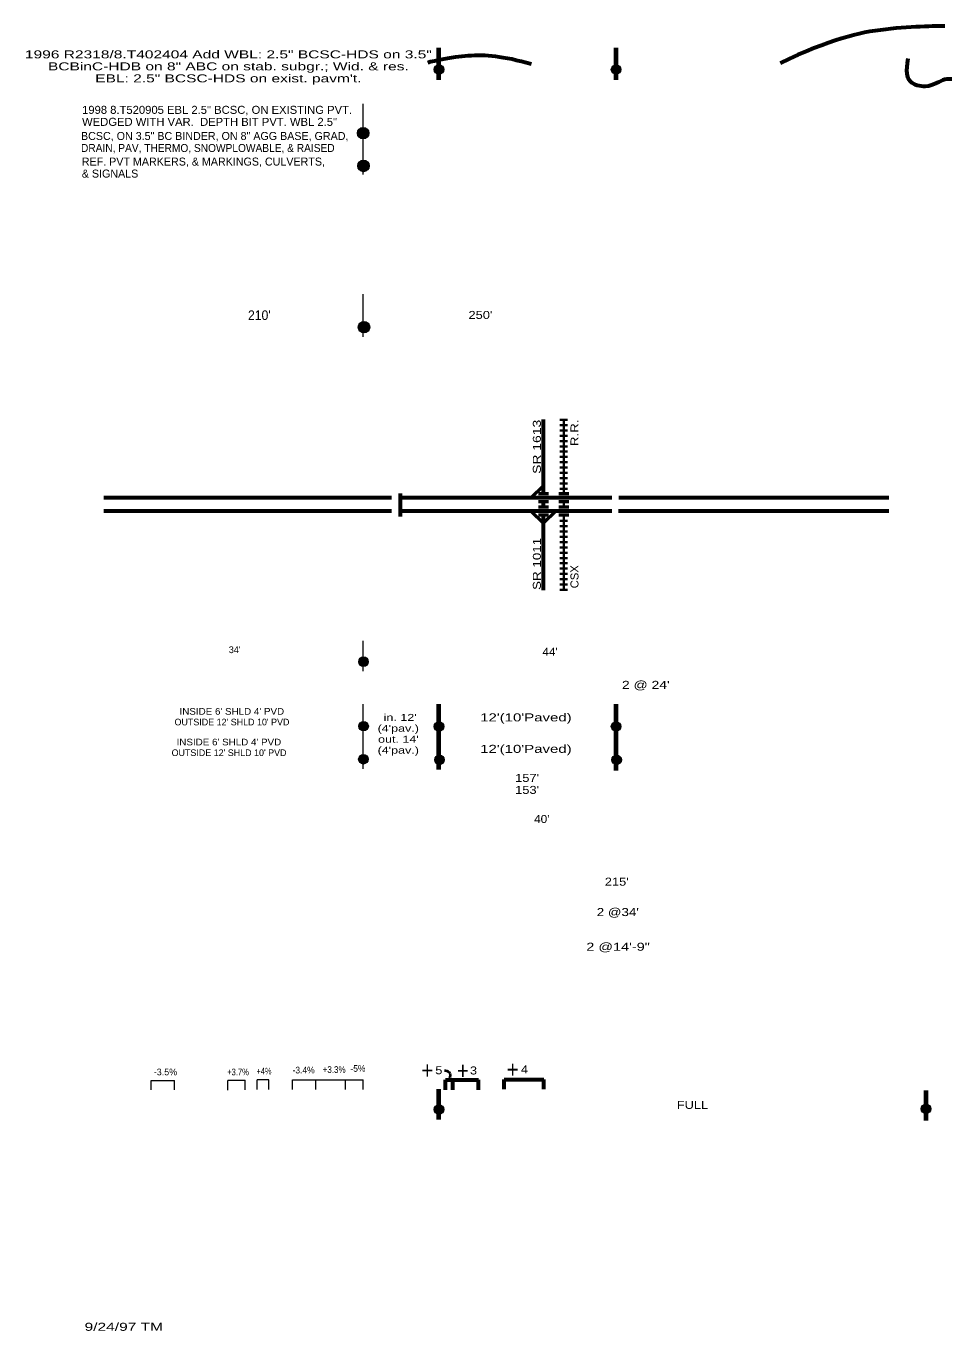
# Model space of a CAD drawing. Extents: x 0.56 to 8.83, y -6.45 to -0.31.
import ezdxf
from ezdxf.enums import TextEntityAlignment as Align

# ---------------------------------------------------------------- set-up
doc = ezdxf.new("R2010")
doc.units = 0
doc.header["$LTSCALE"] = 0.012
doc.layers.add('1', color=7, linetype='Continuous', lineweight=13)

msp = doc.modelspace()

# ---------------------------------------------------------------- hatches: boundary and pattern name
at = {"layer": '1'}
for points in [[(2.12292, -1.72501, 1), (2.08709, -1.72501, 1)], [(2.78692, -1.72501, 1), (2.75109, -1.72501, 1)], [(1.84257, -1.96365, 1), (1.7993, -1.96365, 1)], [(1.84354, -2.08619, 1), (1.80027, -2.08619, 1)], [(1.84564, -2.691, 1), (1.80236, -2.691, 1)], [(1.83993, -3.94513, 1), (1.8041, -3.94513, 1)], [(1.84034, -4.18712, 1), (1.80451, -4.18712, 1)], [(2.12292, -4.18801, 1), (2.08709, -4.18801, 1)], [(2.78692, -4.18801, 1), (2.75109, -4.18801, 1)], [(1.83973, -4.31093, 1), (1.8039, -4.31093, 1)], [(2.12492, -4.31301, 1), (2.08909, -4.31301, 1)], [(2.78892, -4.31301, 1), (2.75309, -4.31301, 1)], [(2.12292, -5.62401, 1), (2.08709, -5.62401, 1)], [(3.94892, -5.62201, 1), (3.91309, -5.62201, 1)]]:
    msp.add_hatch(color=256, dxfattribs=at).paths.add_polyline_path(points)

# ---------------------------------------------------------------- linework, layer by layer
at = {"layer": '1', "lineweight": 70}
for p, q in [((2.105, -1.763), (2.105, -1.643)), ((2.769, -1.763), (2.769, -1.644)), ((2.105, -4.35), (2.105, -4.105)), ((2.769, -4.353), (2.769, -4.104)), ((2.105, -5.662), (2.105, -5.548)), ((3.932, -5.666), (3.932, -5.553))]:
    msp.add_line(p, q, dxfattribs=at)
at = {"layer": '1'}
for p, q in [((1.821, -2.119), (1.821, -1.853)), ((1.821, -2.727), (1.821, -2.567)), ((1.821, -3.981), (1.821, -3.867)), ((1.821, -4.347), (1.821, -4.104)), ((1.026, -5.515), (1.114, -5.515)), ((1.026, -5.551), (1.026, -5.515)), ((1.114, -5.551), (1.114, -5.515)), ((1.313, -5.514), (1.379, -5.514)), ((1.313, -5.552), (1.313, -5.516)), ((1.379, -5.55), (1.379, -5.514)), ((1.423, -5.549), (1.423, -5.513)), ((1.467, -5.513), (1.423, -5.513)), ((1.467, -5.549), (1.467, -5.513)), ((1.556, -5.549), (1.556, -5.513)), ((1.644, -5.549), (1.644, -5.513)), ((1.755, -5.549), (1.755, -5.513)), ((1.755, -5.513), (1.821, -5.513)), ((1.821, -5.549), (1.821, -5.513))]:
    msp.add_line(p, q, dxfattribs=at)
at = {"layer": '1', "lineweight": 60}
for p, q in [((2.497, -3.315), (2.497, -3.037)), ((1.96, -3.314), (1.96, -3.401)), ((0.849, -3.329), (1.927, -3.329)), ((1.96, -3.329), (2.753, -3.329)), ((2.497, -3.364), (2.497, -3.345)), ((2.779, -3.329), (3.792, -3.329)), ((0.849, -3.38), (1.927, -3.38)), ((1.96, -3.38), (2.753, -3.38)), ((2.497, -3.677), (2.497, -3.394)), ((2.778, -3.38), (3.791, -3.38)), ((2.129, -5.55), (2.129, -5.513)), ((2.129, -5.513), (2.253, -5.513)), ((2.157, -5.55), (2.157, -5.514)), ((2.253, -5.55), (2.253, -5.513)), ((2.35, -5.512), (2.498, -5.512)), ((2.35, -5.548), (2.35, -5.512)), ((2.498, -5.548), (2.498, -5.512))]:
    msp.add_line(p, q, dxfattribs=at)
at = {"layer": '1', "lineweight": 35}
for p, q in [((2.558, -3.038), (2.587, -3.038)), ((2.558, -3.058), (2.587, -3.058)), ((2.558, -3.078), (2.587, -3.078)), ((2.573, -3.038), (2.573, -3.315)), ((2.558, -3.098), (2.587, -3.098)), ((2.558, -3.118), (2.587, -3.118)), ((2.558, -3.138), (2.587, -3.138)), ((2.558, -3.157), (2.587, -3.157)), ((2.558, -3.177), (2.587, -3.177)), ((2.558, -3.197), (2.587, -3.197)), ((2.558, -3.217), (2.587, -3.217)), ((2.558, -3.237), (2.587, -3.237)), ((2.558, -3.257), (2.587, -3.257)), ((2.558, -3.277), (2.587, -3.277)), ((2.558, -3.297), (2.587, -3.297)), ((2.573, -3.364), (2.573, -3.345)), ((2.558, -3.417), (2.587, -3.417)), ((2.573, -3.394), (2.573, -3.676)), ((2.558, -3.437), (2.587, -3.437)), ((2.558, -3.457), (2.587, -3.457)), ((2.558, -3.477), (2.587, -3.477)), ((2.558, -3.497), (2.587, -3.497)), ((2.558, -3.517), (2.587, -3.517)), ((2.558, -3.537), (2.587, -3.537)), ((2.558, -3.557), (2.587, -3.557)), ((2.558, -3.576), (2.587, -3.576)), ((2.558, -3.596), (2.587, -3.596)), ((2.558, -3.616), (2.587, -3.616)), ((2.558, -3.636), (2.587, -3.636)), ((2.558, -3.656), (2.587, -3.656)), ((2.558, -3.676), (2.587, -3.676))]:
    msp.add_line(p, q, dxfattribs=at)
at = {"layer": '1', "lineweight": 53}
for p, q in [((2.451, -3.329), (2.497, -3.284)), ((2.478, -3.315), (2.516, -3.315)), ((2.554, -3.315), (2.592, -3.315)), ((2.478, -3.345), (2.516, -3.345)), ((2.478, -3.364), (2.516, -3.364)), ((2.554, -3.345), (2.592, -3.345)), ((2.554, -3.364), (2.592, -3.364)), ((2.451, -3.381), (2.497, -3.426)), ((2.478, -3.394), (2.516, -3.394)), ((2.543, -3.381), (2.497, -3.426)), ((2.554, -3.394), (2.592, -3.394))]:
    msp.add_line(p, q, dxfattribs=at)
at = {"layer": '1'}
msp.add_lwpolyline([(1.556, -5.513), (1.644, -5.513), (1.755, -5.513)], dxfattribs=at)
for centre, radius in [((2.10501, -1.72501), 0.01792), ((2.76901, -1.72501), 0.01792), ((1.82094, -1.96365), 0.02164), ((1.82191, -2.08619), 0.02164), ((1.824, -2.691), 0.02164), ((1.82202, -3.94513), 0.01792), ((1.82243, -4.18712), 0.01792), ((2.10501, -4.18801), 0.01792), ((2.76901, -4.18801), 0.01792), ((1.82181, -4.31093), 0.01792), ((2.10701, -4.31301), 0.01792), ((2.77101, -4.31301), 0.01792), ((2.10501, -5.62401), 0.01792), ((3.93101, -5.62201), 0.01792)]:
    msp.add_circle(centre, radius, dxfattribs=at)
at = {"layer": '1', "lineweight": 60}
for points in [[(4.002, -1.562), (3.99, -1.562), (3.778, -1.562), (3.573, -1.611), (3.384, -1.701)], [(2.063, -1.698), (2.087, -1.691), (2.214, -1.663), (2.344, -1.673), (2.451, -1.704)], [(4.028, -1.761), (4.022, -1.76), (4, -1.76), (3.973, -1.776), (3.933, -1.793), (3.862, -1.78), (3.856, -1.731), (3.864, -1.684)]]:
    msp.add_open_spline(points, degree=3, dxfattribs=at)
at = {"layer": '1', "lineweight": 40}
msp.add_open_spline([(2.126, -5.478), (2.13, -5.478), (2.147, -5.481), (2.149, -5.497), (2.142, -5.518)], degree=3, dxfattribs=at)

# ---------------------------------------------------------------- texts
at = {"layer": '1'}
for s, height, width, p in [('1996 R2318/8.T402404 Add WBL: 2.5" BCSC-HDS on 3.5"', 0.03, 1.45, (1.3155, -1.683)), ('BCBinC-HDB on 8" ABC on stab. subgr.; Wid. & res.', 0.03, 1.45, (1.3155, -1.728)), ('EBL: 2.5" BCSC-HDS on exist. pavm\'t.', 0.03, 1.45, (1.3155, -1.773)), ("250'", 0.03, 1.2, (2.2605, -2.66)), ("44'", 0.03, 1.1, (2.5215, -3.923)), ("2 @ 24'", 0.03, 1.3, (2.8805, -4.047)), ("INSIDE 6' SHLD 4' PVD", 0.025, 1.1, (1.3285, -4.144)), (" in. 12'", 0.026, 1.35, (1.953, -4.167)), ("12'(10'Paved)", 0.03, 1.4, (2.431, -4.169)), ("(4'pav.)", 0.026, 1.35, (1.9525, -4.208)), ("INSIDE 6' SHLD 4' PVD", 0.025, 1.1, (1.3175, -4.259)), ("out. 14'", 0.026, 1.35, (1.953, -4.249)), ("12'(10'Paved)", 0.03, 1.4, (2.431, -4.287)), ("(4'pav.)", 0.026, 1.35, (1.9525, -4.29)), ("157'", 0.03, 1.2, (2.4355, -4.396)), ("153'", 0.03, 1.2, (2.4355, -4.441)), ("40'", 0.03, 1.1, (2.4905, -4.55)), ("215'", 0.03, 1.2, (2.7715, -4.785)), ("2 @34'", 0.03, 1.25, (2.7755, -4.899)), ('2 @14\'-9"', 0.03, 1.35, (2.7765, -5.029)), ('+', 0.064, 0.9, (2.0615, -5.509)), ('5', 0.03, 1.2, (2.1045, -5.492)), ('+', 0.064, 0.9, (2.1945, -5.51)), ('3', 0.03, 1.2, (2.2345, -5.493)), ('+', 0.064, 0.9, (2.3815, -5.506)), ('4', 0.03, 1.2, (2.4255, -5.489)), ('FULL', 0.03, 1.2, (3.0555, -5.622)), ('9/24/97 TM', 0.03, 1.45, (0.9235, -6.454))]:
    msp.add_text(s, height=height, dxfattribs=dict(at, width=width)).set_placement(p, align=Align.CENTER)
for s, height, width, p in [('WEDGED WITH VAR.  DEPTH BIT PVT. WBL 2.5"  ', 0.03, 1.05, (0.767, -1.936)), ('1998 8.T520905 EBL 2.5" BCSC, ON EXISTING PVT. ', 0.03, 1.05, (0.767, -1.891)), ('DRAIN, PAV, THERMO, SNOWPLOWABLE, & RAISED', 0.03, 0.95, (0.763, -2.034)), ("210'", 0.036, 0.95, (1.389, -2.664)), ('+3.7%', 0.025, 0.85, (1.311, -5.496)), ('+4%', 0.025, 0.8, (1.421, -5.493)), ('-3.4%', 0.025, 0.95, (1.556, -5.489)), ('+3.3%', 0.025, 0.9, (1.669, -5.487)), ('-5%', 0.025, 0.95, (1.773, -5.483))]:
    msp.add_text(s, height=height, dxfattribs=dict(at, width=width)).set_placement(p)
for s, height, p in [('BCSC, ON 3.5" BC BINDER, ON 8" AGG BASE, GRAD, ', 0.03, (0.763, -1.989)), ('REF. PVT MARKERS, & MARKINGS, CULVERTS, ', 0.03, (0.766, -2.085)), ('& SIGNALS', 0.03, (0.766, -2.13)), ("34' ", 0.02546, (1.317, -3.913)), ('-3.5%', 0.025, (1.036, -5.496))]:
    msp.add_text(s, height=height, dxfattribs=at).set_placement(p)
for s, height, width, p in [('SR 1613', 0.03, 1.3, (2.487, -3.038)), ('R.R.', 0.02992, 1.25, (2.628, -3.037))]:
    msp.add_text(s, height=height, rotation=90, dxfattribs=dict(at, width=width)).set_placement(p, align=Align.RIGHT)
for s, width, p in [('SR 1011', 1.25, (2.487, -3.676)), ('CSX', 1.05, (2.628, -3.67))]:
    msp.add_text(s, height=0.03, rotation=90, dxfattribs=dict(at, width=width)).set_placement(p)
for p in [(1.329, -4.184), (1.318, -4.299)]:
    msp.add_text("OUTSIDE 12' SHLD 10' PVD", height=0.025, dxfattribs=at).set_placement(p, align=Align.CENTER)

doc.saveas('drawing.dxf')
